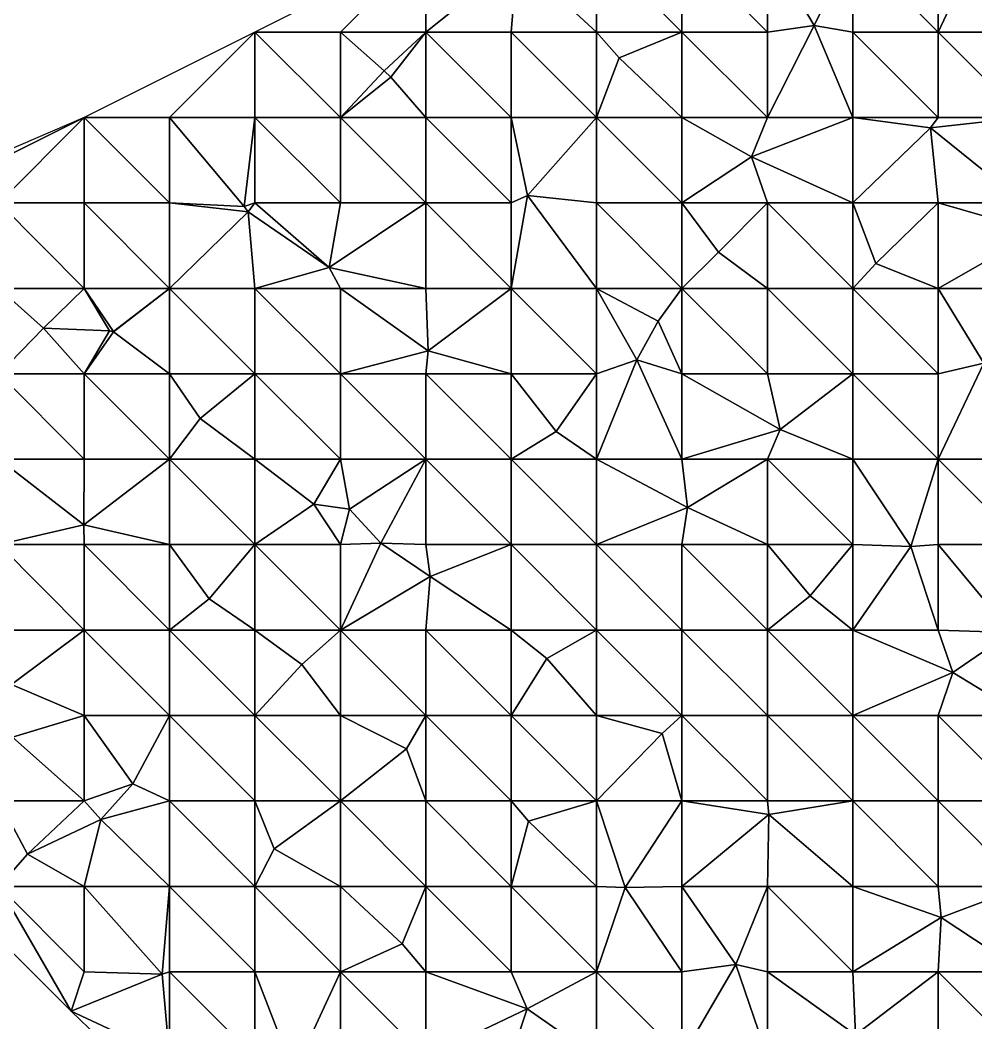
# Model space of a CAD drawing. Header units: metres. Extents: x 437165 to 437677, y 9614568 to 9615020.
# Drawn here: x 437227.8 to 437339.7, y 9614662 to 9614779.4 of the extents above; entities that cross this region are included whole.
import ezdxf

# ---------------------------------------------------------------- set-up
doc = ezdxf.new("R2010")
doc.units = ezdxf.units.M
doc.layers.add('Superfície', color=151, linetype='Continuous')

msp = doc.modelspace()

# ---------------------------------------------------------------- linework, layer by layer
at = {"layer": 'Superfície', "color": 70, "linetype": 'Continuous', "lineweight": -3}
for points in [[(437335.315, 9614778.014, 116.755), (437340.925, 9614789.954, 116.389), (437335.315, 9614788.014, 116.145)], [(437335.315, 9614778.014, 116.755), (437345.315, 9614778.014, 117.33), (437340.925, 9614789.954, 116.389)], [(437255.315, 9614778.014, 112.427), (437265.315, 9614778.014, 112.792), (437275.315, 9614788.014, 112.824)], [(437265.315, 9614778.014, 112.792), (437275.315, 9614778.014, 113.159), (437275.315, 9614788.014, 112.824)], [(437275.315, 9614778.014, 113.159), (437286.007, 9614786.589, 113.23), (437275.315, 9614788.014, 112.824)], [(437295.315, 9614778.014, 114.299), (437295.315, 9614788.014, 113.742), (437286.007, 9614786.589, 113.23)], [(437295.315, 9614778.014, 114.299), (437305.315, 9614778.014, 114.943), (437295.315, 9614788.014, 113.742)], [(437305.315, 9614778.014, 114.943), (437305.315, 9614788.014, 114.418), (437295.315, 9614788.014, 113.742)], [(437305.315, 9614778.014, 114.943), (437315.315, 9614778.014, 115.607), (437305.315, 9614788.014, 114.418)], [(437315.315, 9614778.014, 115.607), (437315.315, 9614788.014, 115.044), (437305.315, 9614788.014, 114.418)], [(437315.315, 9614778.014, 115.607), (437320.813, 9614778.779, 115.952), (437315.315, 9614788.014, 115.044)], [(437315.315, 9614788.014, 115.044), (437320.813, 9614778.779, 115.952), (437325.315, 9614788.014, 115.544)], [(437325.315, 9614778.014, 116.224), (437325.315, 9614788.014, 115.544), (437320.813, 9614778.779, 115.952)], [(437325.315, 9614778.014, 116.224), (437335.315, 9614778.014, 116.755), (437325.315, 9614788.014, 115.544)], [(437335.315, 9614778.014, 116.755), (437335.315, 9614788.014, 116.145), (437325.315, 9614788.014, 115.544)], [(437275.315, 9614778.014, 113.159), (437285.315, 9614778.014, 113.804), (437286.007, 9614786.589, 113.23)], [(437285.315, 9614778.014, 113.804), (437295.315, 9614778.014, 114.299), (437286.007, 9614786.589, 113.23)], [(437315.315, 9614768.014, 116.05), (437320.813, 9614778.779, 115.952), (437315.315, 9614778.014, 115.607)], [(437315.315, 9614768.014, 116.05), (437325.315, 9614768.014, 116.698), (437320.813, 9614778.779, 115.952)], [(437325.315, 9614768.014, 116.698), (437325.315, 9614778.014, 116.224), (437320.813, 9614778.779, 115.952)], [(437235.315, 9614768.014, 112.027), (437245.315, 9614768.014, 112.462), (437255.315, 9614778.014, 112.427)], [(437245.315, 9614768.014, 112.462), (437255.315, 9614768.014, 112.912), (437255.315, 9614778.014, 112.427)], [(437255.315, 9614768.014, 112.912), (437265.315, 9614768.014, 113.409), (437255.315, 9614778.014, 112.427)], [(437265.315, 9614768.014, 113.409), (437265.315, 9614778.014, 112.792), (437255.315, 9614778.014, 112.427)], [(437265.315, 9614768.014, 113.409), (437270.429, 9614773.461, 113.117), (437265.315, 9614778.014, 112.792)], [(437265.315, 9614778.014, 112.792), (437270.429, 9614773.461, 113.117), (437275.315, 9614778.014, 113.159)], [(437275.315, 9614768.014, 114.052), (437275.315, 9614778.014, 113.159), (437271.228, 9614772.741, 113.527)], [(437275.315, 9614768.014, 114.052), (437285.315, 9614768.014, 114.514), (437275.315, 9614778.014, 113.159)], [(437285.315, 9614768.014, 114.514), (437285.315, 9614778.014, 113.804), (437275.315, 9614778.014, 113.159)], [(437285.315, 9614768.014, 114.514), (437295.315, 9614768.014, 115.04), (437285.315, 9614778.014, 113.804)], [(437295.315, 9614768.014, 115.04), (437295.315, 9614778.014, 114.299), (437285.315, 9614778.014, 113.804)], [(437295.315, 9614768.014, 115.04), (437297.952, 9614775.01, 114.617), (437295.315, 9614778.014, 114.299)], [(437295.315, 9614778.014, 114.299), (437297.952, 9614775.01, 114.617), (437305.315, 9614778.014, 114.943)], [(437305.315, 9614768.014, 115.561), (437305.315, 9614778.014, 114.943), (437297.952, 9614775.01, 114.617)], [(437305.315, 9614768.014, 115.561), (437315.315, 9614768.014, 116.05), (437305.315, 9614778.014, 114.943)], [(437315.315, 9614768.014, 116.05), (437315.315, 9614778.014, 115.607), (437305.315, 9614778.014, 114.943)], [(437325.315, 9614768.014, 116.698), (437335.315, 9614768.014, 117.304), (437325.315, 9614778.014, 116.224)], [(437335.315, 9614768.014, 117.304), (437335.315, 9614778.014, 116.755), (437325.315, 9614778.014, 116.224)], [(437335.315, 9614768.014, 117.304), (437345.315, 9614768.014, 118.009), (437335.315, 9614778.014, 116.755)], [(437345.315, 9614768.014, 118.009), (437345.315, 9614778.014, 117.33), (437335.315, 9614778.014, 116.755)], [(437295.315, 9614768.014, 115.04), (437305.315, 9614768.014, 115.561), (437297.952, 9614775.01, 114.617)], [(437265.315, 9614768.014, 113.409), (437275.315, 9614768.014, 114.052), (437271.228, 9614772.741, 113.527)], [(437215.315, 9614758.014, 111.632), (437235.315, 9614768.014, 112.027), (437212.472, 9614758.161, 111.489)], [(437215.315, 9614758.014, 111.632), (437225.315, 9614758.014, 112.12), (437235.315, 9614768.014, 112.027)], [(437225.315, 9614758.014, 112.12), (437235.315, 9614758.014, 112.64), (437235.315, 9614768.014, 112.027)], [(437235.315, 9614758.014, 112.64), (437245.315, 9614758.014, 113.211), (437235.315, 9614768.014, 112.027)], [(437245.315, 9614758.014, 113.211), (437245.315, 9614768.014, 112.462), (437235.315, 9614768.014, 112.027)], [(437245.315, 9614758.014, 113.211), (437254.054, 9614757.593, 113.831), (437245.315, 9614768.014, 112.462)], [(437245.315, 9614768.014, 112.462), (437254.054, 9614757.593, 113.831), (437255.315, 9614768.014, 112.912)], [(437255.315, 9614758.014, 113.825), (437255.315, 9614768.014, 112.912), (437254.054, 9614757.593, 113.831)], [(437255.315, 9614758.014, 113.825), (437265.315, 9614758.014, 114.294), (437255.315, 9614768.014, 112.912)], [(437265.315, 9614758.014, 114.294), (437265.315, 9614768.014, 113.409), (437255.315, 9614768.014, 112.912)], [(437265.315, 9614758.014, 114.294), (437275.315, 9614758.014, 114.745), (437265.315, 9614768.014, 113.409)], [(437275.315, 9614758.014, 114.745), (437275.315, 9614768.014, 114.052), (437265.315, 9614768.014, 113.409)], [(437275.315, 9614758.014, 114.745), (437285.315, 9614758.014, 115.206), (437275.315, 9614768.014, 114.052)], [(437285.315, 9614758.014, 115.206), (437285.315, 9614768.014, 114.514), (437275.315, 9614768.014, 114.052)], [(437285.315, 9614758.014, 115.206), (437287.209, 9614758.892, 115.241), (437285.315, 9614768.014, 114.514)], [(437285.315, 9614768.014, 114.514), (437287.209, 9614758.892, 115.241), (437295.315, 9614768.014, 115.04)], [(437305.315, 9614768.014, 115.561), (437313.476, 9614763.395, 116.129), (437315.315, 9614768.014, 116.05)], [(437315.315, 9614768.014, 116.05), (437313.476, 9614763.395, 116.129), (437325.315, 9614768.014, 116.698)], [(437325.315, 9614758.014, 117.263), (437325.315, 9614768.014, 116.698), (437313.476, 9614763.395, 116.129)], [(437325.315, 9614758.014, 117.263), (437334.428, 9614766.805, 117.312), (437325.315, 9614768.014, 116.698)], [(437325.315, 9614768.014, 116.698), (437334.428, 9614766.805, 117.312), (437335.315, 9614768.014, 117.304)], [(437335.315, 9614768.014, 117.304), (437334.428, 9614766.805, 117.312), (437345.315, 9614768.014, 118.009)], [(437345.315, 9614758.014, 118.76), (437345.315, 9614768.014, 118.009), (437334.428, 9614766.805, 117.312)], [(437325.315, 9614758.014, 117.263), (437335.315, 9614758.014, 117.953), (437334.428, 9614766.805, 117.312)], [(437335.315, 9614758.014, 117.953), (437345.315, 9614758.014, 118.76), (437334.428, 9614766.805, 117.312)], [(437285.315, 9614748.014, 115.914), (437287.209, 9614758.892, 115.241), (437285.315, 9614758.014, 115.206)], [(437285.315, 9614748.014, 115.914), (437295.315, 9614748.014, 116.582), (437287.209, 9614758.892, 115.241)], [(437295.315, 9614748.014, 116.582), (437295.315, 9614758.014, 115.896), (437287.209, 9614758.892, 115.241)], [(437225.315, 9614748.014, 112.563), (437235.315, 9614748.014, 113.168), (437225.315, 9614758.014, 112.12)], [(437235.315, 9614748.014, 113.168), (437235.315, 9614758.014, 112.64), (437225.315, 9614758.014, 112.12)], [(437235.315, 9614748.014, 113.168), (437245.315, 9614748.014, 113.756), (437235.315, 9614758.014, 112.64)], [(437245.315, 9614748.014, 113.756), (437245.315, 9614758.014, 113.211), (437235.315, 9614758.014, 112.64)], [(437245.315, 9614748.014, 113.756), (437254.512, 9614756.983, 113.806), (437245.315, 9614758.014, 113.211)], [(437255.315, 9614758.014, 113.825), (437254.054, 9614757.593, 113.831), (437254.512, 9614756.983, 113.806)], [(437255.315, 9614758.014, 113.825), (437254.512, 9614756.983, 113.806), (437264.003, 9614750.437, 114.807)], [(437255.315, 9614758.014, 113.825), (437264.003, 9614750.437, 114.807), (437265.315, 9614758.014, 114.294)], [(437265.315, 9614758.014, 114.294), (437264.003, 9614750.437, 114.807), (437275.315, 9614758.014, 114.745)], [(437275.315, 9614748.014, 115.34), (437275.315, 9614758.014, 114.745), (437264.003, 9614750.437, 114.807)], [(437275.315, 9614748.014, 115.34), (437285.315, 9614748.014, 115.914), (437275.315, 9614758.014, 114.745)], [(437285.315, 9614748.014, 115.914), (437285.315, 9614758.014, 115.206), (437275.315, 9614758.014, 114.745)], [(437295.315, 9614748.014, 116.582), (437305.315, 9614748.014, 117.359), (437295.315, 9614758.014, 115.896)], [(437305.315, 9614748.014, 117.359), (437305.315, 9614758.014, 116.777), (437295.315, 9614758.014, 115.896)], [(437315.315, 9614748.014, 118.029), (437325.315, 9614748.014, 117.963), (437315.315, 9614758.014, 117.05)], [(437325.315, 9614748.014, 117.963), (437325.315, 9614758.014, 117.263), (437315.315, 9614758.014, 117.05)], [(437325.315, 9614748.014, 117.963), (437328.029, 9614750.925, 117.809), (437325.315, 9614758.014, 117.263)], [(437325.315, 9614758.014, 117.263), (437328.029, 9614750.925, 117.809), (437335.315, 9614758.014, 117.953)], [(437335.315, 9614748.014, 118.495), (437335.315, 9614758.014, 117.953), (437328.029, 9614750.925, 117.809)], [(437335.315, 9614748.014, 118.495), (437346.998, 9614754.658, 119.139), (437335.315, 9614758.014, 117.953)], [(437335.315, 9614758.014, 117.953), (437346.998, 9614754.658, 119.139), (437345.315, 9614758.014, 118.76)], [(437245.315, 9614748.014, 113.756), (437255.315, 9614748.014, 114.273), (437254.512, 9614756.983, 113.806)], [(437255.315, 9614748.014, 114.273), (437264.003, 9614750.437, 114.807), (437254.512, 9614756.983, 113.806)], [(437335.315, 9614748.014, 118.495), (437345.315, 9614748.014, 119.313), (437346.998, 9614754.658, 119.139)], [(437255.315, 9614748.014, 114.273), (437265.315, 9614748.014, 114.94), (437264.003, 9614750.437, 114.807)], [(437265.315, 9614748.014, 114.94), (437275.315, 9614748.014, 115.34), (437264.003, 9614750.437, 114.807)], [(437225.315, 9614738.014, 112.863), (437230.558, 9614743.372, 113.023), (437225.315, 9614748.014, 112.563)], [(437225.315, 9614748.014, 112.563), (437230.558, 9614743.372, 113.023), (437235.315, 9614748.014, 113.168)], [(437235.315, 9614748.014, 113.168), (437230.558, 9614743.372, 113.023), (437238.288, 9614743.057, 113.579)], [(437235.315, 9614748.014, 113.168), (437238.727, 9614742.966, 113.731), (437245.315, 9614748.014, 113.756)], [(437245.315, 9614738.014, 114.05), (437245.315, 9614748.014, 113.756), (437238.73, 9614742.94, 113.751)], [(437245.315, 9614738.014, 114.05), (437255.315, 9614738.014, 114.589), (437245.315, 9614748.014, 113.756)], [(437255.315, 9614738.014, 114.589), (437255.315, 9614748.014, 114.273), (437245.315, 9614748.014, 113.756)], [(437255.315, 9614738.014, 114.589), (437265.315, 9614738.014, 115.358), (437255.315, 9614748.014, 114.273)], [(437265.315, 9614738.014, 115.358), (437265.315, 9614748.014, 114.94), (437255.315, 9614748.014, 114.273)], [(437265.315, 9614738.014, 115.358), (437275.578, 9614740.707, 115.712), (437265.315, 9614748.014, 114.94)], [(437265.315, 9614748.014, 114.94), (437275.578, 9614740.707, 115.712), (437275.315, 9614748.014, 115.34)], [(437275.315, 9614748.014, 115.34), (437275.578, 9614740.707, 115.712), (437285.315, 9614748.014, 115.914)], [(437285.315, 9614738.014, 116.454), (437285.315, 9614748.014, 115.914), (437275.578, 9614740.707, 115.712)], [(437305.315, 9614738.014, 117.892), (437315.315, 9614738.014, 118.016), (437305.315, 9614748.014, 117.359)], [(437315.315, 9614738.014, 118.016), (437315.315, 9614748.014, 118.029), (437305.315, 9614748.014, 117.359)], [(437315.315, 9614738.014, 118.016), (437325.315, 9614738.014, 118.387), (437315.315, 9614748.014, 118.029)], [(437325.315, 9614738.014, 118.387), (437325.315, 9614748.014, 117.963), (437315.315, 9614748.014, 118.029)], [(437325.315, 9614738.014, 118.387), (437335.315, 9614738.014, 118.988), (437325.315, 9614748.014, 117.963)], [(437335.315, 9614738.014, 118.988), (437335.315, 9614748.014, 118.495), (437325.315, 9614748.014, 117.963)], [(437335.315, 9614738.014, 118.988), (437340.668, 9614739.252, 119.273), (437335.315, 9614748.014, 118.495)], [(437335.315, 9614748.014, 118.495), (437340.668, 9614739.252, 119.273), (437345.315, 9614748.014, 119.313)], [(437225.315, 9614738.014, 112.863), (437235.315, 9614738.014, 113.496), (437230.558, 9614743.372, 113.023)], [(437235.315, 9614738.014, 113.496), (437238.288, 9614743.057, 113.579), (437230.558, 9614743.372, 113.023)], [(437235.315, 9614738.014, 113.496), (437245.315, 9614738.014, 114.05), (437238.73, 9614742.94, 113.751)], [(437265.315, 9614738.014, 115.358), (437275.315, 9614738.014, 115.923), (437275.578, 9614740.707, 115.712)], [(437275.315, 9614738.014, 115.923), (437285.315, 9614738.014, 116.454), (437275.578, 9614740.707, 115.712)], [(437295.315, 9614728.014, 117.369), (437305.315, 9614728.014, 118.15), (437300.049, 9614739.656, 118.376)], [(437305.315, 9614728.014, 118.15), (437305.315, 9614738.014, 117.892), (437300.049, 9614739.656, 118.376)], [(437335.315, 9614728.014, 119.509), (437340.668, 9614739.252, 119.273), (437335.315, 9614738.014, 118.988)], [(437335.315, 9614728.014, 119.509), (437345.315, 9614728.014, 120.276), (437340.668, 9614739.252, 119.273)], [(437225.315, 9614728.014, 113.12), (437235.315, 9614728.014, 113.692), (437225.315, 9614738.014, 112.863)], [(437235.315, 9614728.014, 113.692), (437235.315, 9614738.014, 113.496), (437225.315, 9614738.014, 112.863)], [(437235.315, 9614728.014, 113.692), (437245.315, 9614728.014, 114.258), (437235.315, 9614738.014, 113.496)], [(437245.315, 9614728.014, 114.258), (437245.315, 9614738.014, 114.05), (437235.315, 9614738.014, 113.496)], [(437245.315, 9614728.014, 114.258), (437248.899, 9614732.767, 114.268), (437245.315, 9614738.014, 114.05)], [(437245.315, 9614738.014, 114.05), (437248.899, 9614732.767, 114.268), (437255.315, 9614738.014, 114.589)], [(437255.315, 9614728.014, 114.972), (437255.315, 9614738.014, 114.589), (437248.899, 9614732.767, 114.268)], [(437265.315, 9614728.014, 116.171), (437275.315, 9614728.014, 116.543), (437265.315, 9614738.014, 115.358)], [(437275.315, 9614728.014, 116.543), (437275.315, 9614738.014, 115.923), (437265.315, 9614738.014, 115.358)], [(437275.315, 9614728.014, 116.543), (437285.315, 9614728.014, 116.697), (437275.315, 9614738.014, 115.923)], [(437285.315, 9614728.014, 116.697), (437285.315, 9614738.014, 116.454), (437275.315, 9614738.014, 115.923)], [(437285.315, 9614728.014, 116.697), (437290.582, 9614731.263, 116.824), (437285.315, 9614738.014, 116.454)], [(437305.315, 9614728.014, 118.15), (437316.801, 9614731.497, 118.185), (437305.315, 9614738.014, 117.892)], [(437305.315, 9614738.014, 117.892), (437316.801, 9614731.497, 118.185), (437315.315, 9614738.014, 118.016)], [(437315.315, 9614738.014, 118.016), (437316.801, 9614731.497, 118.185), (437325.315, 9614738.014, 118.387)], [(437325.315, 9614728.014, 118.875), (437325.315, 9614738.014, 118.387), (437316.801, 9614731.497, 118.185)], [(437325.315, 9614728.014, 118.875), (437335.315, 9614728.014, 119.509), (437325.315, 9614738.014, 118.387)], [(437335.315, 9614728.014, 119.509), (437335.315, 9614738.014, 118.988), (437325.315, 9614738.014, 118.387)], [(437245.315, 9614728.014, 114.258), (437255.315, 9614728.014, 114.972), (437248.899, 9614732.767, 114.268)], [(437285.315, 9614728.014, 116.697), (437295.315, 9614728.014, 117.369), (437290.582, 9614731.263, 116.824)], [(437305.315, 9614728.014, 118.15), (437315.315, 9614728.014, 118.327), (437316.801, 9614731.497, 118.185)], [(437315.315, 9614728.014, 118.327), (437325.315, 9614728.014, 118.875), (437316.801, 9614731.497, 118.185)], [(437225.315, 9614718.014, 113.373), (437235.266, 9614720.341, 113.864), (437225.315, 9614728.014, 113.12)], [(437225.315, 9614728.014, 113.12), (437235.266, 9614720.341, 113.864), (437235.315, 9614728.014, 113.692)], [(437235.315, 9614728.014, 113.692), (437235.266, 9614720.341, 113.864), (437245.315, 9614728.014, 114.258)], [(437245.315, 9614718.014, 114.69), (437245.315, 9614728.014, 114.258), (437235.266, 9614720.341, 113.864)], [(437245.315, 9614718.014, 114.69), (437255.315, 9614718.014, 115.413), (437245.315, 9614728.014, 114.258)], [(437255.315, 9614718.014, 115.413), (437255.315, 9614728.014, 114.972), (437245.315, 9614728.014, 114.258)], [(437255.315, 9614718.014, 115.413), (437262.205, 9614722.772, 115.735), (437255.315, 9614728.014, 114.972)], [(437275.315, 9614718.014, 116.544), (437275.315, 9614728.014, 116.543), (437270.07, 9614718.18, 116.262)], [(437275.315, 9614718.014, 116.544), (437285.315, 9614718.014, 117.13), (437275.315, 9614728.014, 116.543)], [(437285.315, 9614718.014, 117.13), (437285.315, 9614728.014, 116.697), (437275.315, 9614728.014, 116.543)], [(437285.315, 9614718.014, 117.13), (437295.315, 9614718.014, 117.809), (437285.315, 9614728.014, 116.697)], [(437295.315, 9614718.014, 117.809), (437295.315, 9614728.014, 117.369), (437285.315, 9614728.014, 116.697)], [(437295.315, 9614718.014, 117.809), (437305.979, 9614722.345, 118.211), (437295.315, 9614728.014, 117.369)], [(437295.315, 9614728.014, 117.369), (437305.979, 9614722.345, 118.211), (437305.315, 9614728.014, 118.15)], [(437305.315, 9614728.014, 118.15), (437305.979, 9614722.345, 118.211), (437315.315, 9614728.014, 118.327)], [(437315.315, 9614718.014, 118.936), (437315.315, 9614728.014, 118.327), (437305.979, 9614722.345, 118.211)], [(437315.315, 9614718.014, 118.936), (437325.315, 9614718.014, 119.424), (437315.315, 9614728.014, 118.327)], [(437325.315, 9614718.014, 119.424), (437325.315, 9614728.014, 118.875), (437315.315, 9614728.014, 118.327)], [(437325.315, 9614718.014, 119.424), (437332.135, 9614717.812, 119.766), (437325.315, 9614728.014, 118.875)], [(437325.315, 9614728.014, 118.875), (437332.135, 9614717.812, 119.766), (437335.315, 9614728.014, 119.509)], [(437335.315, 9614718.014, 120.013), (437335.315, 9614728.014, 119.509), (437332.135, 9614717.812, 119.766)], [(437335.315, 9614718.014, 120.013), (437345.315, 9614718.014, 120.829), (437335.315, 9614728.014, 119.509)], [(437345.315, 9614718.014, 120.829), (437345.315, 9614728.014, 120.276), (437335.315, 9614728.014, 119.509)], [(437255.315, 9614718.014, 115.413), (437265.315, 9614718.014, 116.19), (437262.205, 9614722.772, 115.735)], [(437295.315, 9614718.014, 117.809), (437305.315, 9614718.014, 118.411), (437305.979, 9614722.345, 118.211)], [(437305.315, 9614718.014, 118.411), (437315.315, 9614718.014, 118.936), (437305.979, 9614722.345, 118.211)], [(437225.315, 9614718.014, 113.373), (437235.315, 9614718.014, 113.948), (437235.266, 9614720.341, 113.864)], [(437235.315, 9614718.014, 113.948), (437245.315, 9614718.014, 114.69), (437235.266, 9614720.341, 113.864)], [(437225.315, 9614708.014, 113.603), (437235.315, 9614708.014, 114.253), (437225.315, 9614718.014, 113.373)], [(437235.315, 9614708.014, 114.253), (437235.315, 9614718.014, 113.948), (437225.315, 9614718.014, 113.373)], [(437235.315, 9614708.014, 114.253), (437245.315, 9614708.014, 115.025), (437235.315, 9614718.014, 113.948)], [(437245.315, 9614708.014, 115.025), (437245.315, 9614718.014, 114.69), (437235.315, 9614718.014, 113.948)], [(437245.315, 9614708.014, 115.025), (437249.947, 9614711.687, 115.309), (437245.315, 9614718.014, 114.69)], [(437245.315, 9614718.014, 114.69), (437249.947, 9614711.687, 115.309), (437255.315, 9614718.014, 115.413)], [(437255.315, 9614708.014, 115.714), (437255.315, 9614718.014, 115.413), (437249.947, 9614711.687, 115.309)], [(437255.315, 9614708.014, 115.714), (437265.315, 9614708.014, 116.282), (437255.315, 9614718.014, 115.413)], [(437265.315, 9614708.014, 116.282), (437265.315, 9614718.014, 116.19), (437255.315, 9614718.014, 115.413)], [(437265.315, 9614708.014, 116.282), (437275.844, 9614714.288, 116.593), (437270.07, 9614718.18, 116.262)], [(437265.315, 9614708.014, 116.282), (437270.07, 9614718.18, 116.262), (437265.315, 9614718.014, 116.19)], [(437275.315, 9614718.014, 116.544), (437270.07, 9614718.18, 116.262), (437275.844, 9614714.288, 116.593)], [(437275.315, 9614718.014, 116.544), (437275.844, 9614714.288, 116.593), (437285.315, 9614718.014, 117.13)], [(437285.315, 9614708.014, 117.688), (437285.315, 9614718.014, 117.13), (437275.844, 9614714.288, 116.593)], [(437285.315, 9614708.014, 117.688), (437295.315, 9614708.014, 118.387), (437285.315, 9614718.014, 117.13)], [(437295.315, 9614708.014, 118.387), (437295.315, 9614718.014, 117.809), (437285.315, 9614718.014, 117.13)], [(437295.315, 9614708.014, 118.387), (437305.315, 9614708.014, 118.984), (437295.315, 9614718.014, 117.809)], [(437305.315, 9614708.014, 118.984), (437305.315, 9614718.014, 118.411), (437295.315, 9614718.014, 117.809)], [(437305.315, 9614708.014, 118.984), (437315.315, 9614708.014, 119.515), (437305.315, 9614718.014, 118.411)], [(437315.315, 9614708.014, 119.515), (437315.315, 9614718.014, 118.936), (437305.315, 9614718.014, 118.411)], [(437315.315, 9614708.014, 119.515), (437320.346, 9614712.017, 119.553), (437315.315, 9614718.014, 118.936)], [(437315.315, 9614718.014, 118.936), (437320.346, 9614712.017, 119.553), (437325.315, 9614718.014, 119.424)], [(437325.315, 9614708.014, 120.076), (437325.315, 9614718.014, 119.424), (437320.346, 9614712.017, 119.553)], [(437325.315, 9614708.014, 120.076), (437332.135, 9614717.812, 119.766), (437325.315, 9614718.014, 119.424)], [(437325.315, 9614708.014, 120.076), (437335.315, 9614708.014, 120.681), (437332.135, 9614717.812, 119.766)], [(437335.315, 9614708.014, 120.681), (437335.315, 9614718.014, 120.013), (437332.135, 9614717.812, 119.766)], [(437335.315, 9614708.014, 120.681), (437343.877, 9614707.714, 121.27), (437335.315, 9614718.014, 120.013)], [(437335.315, 9614718.014, 120.013), (437343.877, 9614707.714, 121.27), (437345.315, 9614718.014, 120.829)], [(437265.315, 9614708.014, 116.282), (437275.315, 9614708.014, 116.888), (437275.844, 9614714.288, 116.593)], [(437275.315, 9614708.014, 116.888), (437285.315, 9614708.014, 117.688), (437275.844, 9614714.288, 116.593)], [(437315.315, 9614708.014, 119.515), (437325.315, 9614708.014, 120.076), (437320.346, 9614712.017, 119.553)], [(437245.315, 9614708.014, 115.025), (437255.315, 9614708.014, 115.714), (437249.947, 9614711.687, 115.309)], [(437225.315, 9614708.014, 113.603), (437226.801, 9614701.655, 113.798), (437235.315, 9614708.014, 114.253)], [(437235.315, 9614698.014, 114.558), (437235.315, 9614708.014, 114.253), (437226.801, 9614701.655, 113.798)], [(437235.315, 9614698.014, 114.558), (437245.315, 9614698.014, 115.247), (437235.315, 9614708.014, 114.253)], [(437245.315, 9614698.014, 115.247), (437245.315, 9614708.014, 115.025), (437235.315, 9614708.014, 114.253)], [(437245.315, 9614698.014, 115.247), (437255.315, 9614698.014, 115.955), (437245.315, 9614708.014, 115.025)], [(437255.315, 9614698.014, 115.955), (437255.315, 9614708.014, 115.714), (437245.315, 9614708.014, 115.025)], [(437255.315, 9614698.014, 115.955), (437260.802, 9614703.999, 116.145), (437255.315, 9614708.014, 115.714)], [(437255.315, 9614708.014, 115.714), (437260.802, 9614703.999, 116.145), (437265.315, 9614708.014, 116.282)], [(437265.315, 9614698.014, 116.655), (437265.315, 9614708.014, 116.282), (437260.802, 9614703.999, 116.145)], [(437265.315, 9614698.014, 116.655), (437275.315, 9614698.014, 117.342), (437265.315, 9614708.014, 116.282)], [(437275.315, 9614698.014, 117.342), (437275.315, 9614708.014, 116.888), (437265.315, 9614708.014, 116.282)], [(437275.315, 9614698.014, 117.342), (437285.315, 9614698.014, 118.135), (437275.315, 9614708.014, 116.888)], [(437285.315, 9614698.014, 118.135), (437285.315, 9614708.014, 117.688), (437275.315, 9614708.014, 116.888)], [(437285.315, 9614698.014, 118.135), (437289.489, 9614704.682, 118.212), (437285.315, 9614708.014, 117.688)], [(437285.315, 9614708.014, 117.688), (437289.489, 9614704.682, 118.212), (437295.315, 9614708.014, 118.387)], [(437295.315, 9614698.014, 118.917), (437295.315, 9614708.014, 118.387), (437289.489, 9614704.682, 118.212)], [(437295.315, 9614698.014, 118.917), (437305.315, 9614698.014, 119.576), (437295.315, 9614708.014, 118.387)], [(437305.315, 9614698.014, 119.576), (437305.315, 9614708.014, 118.984), (437295.315, 9614708.014, 118.387)], [(437305.315, 9614698.014, 119.576), (437315.315, 9614698.014, 120.048), (437305.315, 9614708.014, 118.984)], [(437315.315, 9614698.014, 120.048), (437315.315, 9614708.014, 119.515), (437305.315, 9614708.014, 118.984)], [(437315.315, 9614698.014, 120.048), (437325.315, 9614698.014, 120.629), (437315.315, 9614708.014, 119.515)], [(437325.315, 9614698.014, 120.629), (437325.315, 9614708.014, 120.076), (437315.315, 9614708.014, 119.515)], [(437325.315, 9614698.014, 120.629), (437337.055, 9614703.046, 121.132), (437325.315, 9614708.014, 120.076)], [(437325.315, 9614708.014, 120.076), (437337.055, 9614703.046, 121.132), (437335.315, 9614708.014, 120.681)], [(437335.315, 9614708.014, 120.681), (437337.055, 9614703.046, 121.132), (437343.877, 9614707.714, 121.27)], [(437345.315, 9614698.014, 122.033), (437343.877, 9614707.714, 121.27), (437337.055, 9614703.046, 121.132)], [(437255.315, 9614698.014, 115.955), (437265.315, 9614698.014, 116.655), (437260.802, 9614703.999, 116.145)], [(437285.315, 9614698.014, 118.135), (437295.315, 9614698.014, 118.917), (437289.489, 9614704.682, 118.212)], [(437325.315, 9614698.014, 120.629), (437335.315, 9614698.014, 121.295), (437337.055, 9614703.046, 121.132)], [(437335.315, 9614698.014, 121.295), (437345.315, 9614698.014, 122.033), (437337.055, 9614703.046, 121.132)], [(437235.315, 9614698.014, 114.558), (437226.801, 9614701.655, 113.798), (437226.934, 9614695.476, 114.185)], [(437235.315, 9614698.014, 114.558), (437240.993, 9614690.007, 115.114), (437245.315, 9614698.014, 115.247)], [(437245.315, 9614688.014, 115.685), (437255.315, 9614688.014, 116.265), (437245.315, 9614698.014, 115.247)], [(437255.315, 9614688.014, 116.265), (437255.315, 9614698.014, 115.955), (437245.315, 9614698.014, 115.247)], [(437255.315, 9614688.014, 116.265), (437265.315, 9614688.014, 116.971), (437255.315, 9614698.014, 115.955)], [(437265.315, 9614688.014, 116.971), (437265.315, 9614698.014, 116.655), (437255.315, 9614698.014, 115.955)], [(437265.315, 9614688.014, 116.971), (437273.071, 9614694.119, 117.33), (437265.315, 9614698.014, 116.655)], [(437265.315, 9614698.014, 116.655), (437273.071, 9614694.119, 117.33), (437275.315, 9614698.014, 117.342)], [(437275.315, 9614688.014, 117.689), (437275.315, 9614698.014, 117.342), (437273.071, 9614694.119, 117.33)], [(437275.315, 9614688.014, 117.689), (437285.315, 9614688.014, 118.514), (437275.315, 9614698.014, 117.342)], [(437285.315, 9614688.014, 118.514), (437285.315, 9614698.014, 118.135), (437275.315, 9614698.014, 117.342)], [(437285.315, 9614688.014, 118.514), (437295.315, 9614688.014, 119.243), (437285.315, 9614698.014, 118.135)], [(437295.315, 9614688.014, 119.243), (437295.315, 9614698.014, 118.917), (437285.315, 9614698.014, 118.135)], [(437295.315, 9614688.014, 119.243), (437303.004, 9614695.892, 119.596), (437295.315, 9614698.014, 118.917)], [(437295.315, 9614698.014, 118.917), (437303.004, 9614695.892, 119.596), (437305.315, 9614698.014, 119.576)], [(437305.315, 9614688.014, 119.912), (437305.315, 9614698.014, 119.576), (437303.004, 9614695.892, 119.596)], [(437305.315, 9614688.014, 119.912), (437315.315, 9614688.014, 120.516), (437305.315, 9614698.014, 119.576)], [(437315.315, 9614688.014, 120.516), (437315.315, 9614698.014, 120.048), (437305.315, 9614698.014, 119.576)], [(437315.315, 9614688.014, 120.516), (437325.315, 9614688.014, 121.15), (437315.315, 9614698.014, 120.048)], [(437325.315, 9614688.014, 121.15), (437325.315, 9614698.014, 120.629), (437315.315, 9614698.014, 120.048)], [(437325.315, 9614688.014, 121.15), (437335.315, 9614688.014, 121.833), (437325.315, 9614698.014, 120.629)], [(437335.315, 9614688.014, 121.833), (437335.315, 9614698.014, 121.295), (437325.315, 9614698.014, 120.629)], [(437335.315, 9614688.014, 121.833), (437345.315, 9614688.014, 122.589), (437335.315, 9614698.014, 121.295)], [(437345.315, 9614688.014, 122.589), (437345.315, 9614698.014, 122.033), (437335.315, 9614698.014, 121.295)], [(437295.315, 9614688.014, 119.243), (437305.315, 9614688.014, 119.912), (437303.004, 9614695.892, 119.596)], [(437265.315, 9614688.014, 116.971), (437275.315, 9614688.014, 117.689), (437273.071, 9614694.119, 117.33)], [(437225.315, 9614678.014, 114.277), (437228.669, 9614681.806, 114.492), (437225.315, 9614688.014, 114.35)], [(437245.315, 9614678.014, 116.12), (437255.315, 9614678.014, 116.501), (437245.315, 9614688.014, 115.685)], [(437255.315, 9614678.014, 116.501), (437255.315, 9614688.014, 116.265), (437245.315, 9614688.014, 115.685)], [(437255.315, 9614678.014, 116.501), (437257.554, 9614682.406, 116.626), (437255.315, 9614688.014, 116.265)], [(437255.315, 9614688.014, 116.265), (437257.554, 9614682.406, 116.626), (437265.315, 9614688.014, 116.971)], [(437265.315, 9614678.014, 117.21), (437265.315, 9614688.014, 116.971), (437257.554, 9614682.406, 116.626)], [(437265.315, 9614678.014, 117.21), (437275.315, 9614678.014, 117.928), (437265.315, 9614688.014, 116.971)], [(437275.315, 9614678.014, 117.928), (437275.315, 9614688.014, 117.689), (437265.315, 9614688.014, 116.971)], [(437275.315, 9614678.014, 117.928), (437285.315, 9614678.014, 118.724), (437275.315, 9614688.014, 117.689)], [(437285.315, 9614678.014, 118.724), (437285.315, 9614688.014, 118.514), (437275.315, 9614688.014, 117.689)], [(437285.315, 9614678.014, 118.724), (437287.363, 9614685.662, 118.765), (437285.315, 9614688.014, 118.514)], [(437285.315, 9614688.014, 118.514), (437287.363, 9614685.662, 118.765), (437295.315, 9614688.014, 119.243)], [(437295.315, 9614678.014, 119.464), (437295.315, 9614688.014, 119.243), (437287.363, 9614685.662, 118.765)], [(437295.315, 9614678.014, 119.464), (437298.653, 9614677.904, 119.706), (437295.315, 9614688.014, 119.243)], [(437295.315, 9614688.014, 119.243), (437298.653, 9614677.904, 119.706), (437305.315, 9614688.014, 119.912)], [(437305.315, 9614678.014, 120.185), (437305.315, 9614688.014, 119.912), (437298.653, 9614677.904, 119.706)], [(437305.315, 9614678.014, 120.185), (437315.483, 9614686.448, 120.593), (437305.315, 9614688.014, 119.912)], [(437305.315, 9614688.014, 119.912), (437315.483, 9614686.448, 120.593), (437315.315, 9614688.014, 120.516)], [(437315.315, 9614688.014, 120.516), (437315.483, 9614686.448, 120.593), (437325.315, 9614688.014, 121.15)], [(437325.315, 9614678.014, 121.614), (437325.315, 9614688.014, 121.15), (437315.483, 9614686.448, 120.593)], [(437325.315, 9614678.014, 121.614), (437335.315, 9614678.014, 122.334), (437325.315, 9614688.014, 121.15)], [(437335.315, 9614678.014, 122.334), (437335.315, 9614688.014, 121.833), (437325.315, 9614688.014, 121.15)], [(437335.315, 9614678.014, 122.334), (437345.315, 9614678.014, 123.125), (437335.315, 9614688.014, 121.833)], [(437345.315, 9614678.014, 123.125), (437345.315, 9614688.014, 122.589), (437335.315, 9614688.014, 121.833)], [(437305.315, 9614678.014, 120.185), (437315.315, 9614678.014, 120.898), (437315.483, 9614686.448, 120.593)], [(437315.315, 9614678.014, 120.898), (437325.315, 9614678.014, 121.614), (437315.483, 9614686.448, 120.593)], [(437285.315, 9614678.014, 118.724), (437295.315, 9614678.014, 119.464), (437287.363, 9614685.662, 118.765)], [(437255.315, 9614678.014, 116.501), (437265.315, 9614678.014, 117.21), (437257.554, 9614682.406, 116.626)], [(437225.315, 9614678.014, 114.277), (437217.354, 9614679.757, 113.772), (437233.793, 9614663.412, 114.799)], [(437235.315, 9614668.014, 114.983), (437225.315, 9614678.014, 114.277), (437233.793, 9614663.412, 114.799)], [(437235.315, 9614668.014, 114.983), (437244.435, 9614667.729, 115.678), (437235.315, 9614678.014, 115.488)], [(437235.315, 9614678.014, 115.488), (437244.435, 9614667.729, 115.678), (437245.315, 9614678.014, 116.12)], [(437245.315, 9614668.014, 115.751), (437245.315, 9614678.014, 116.12), (437244.435, 9614667.729, 115.678)], [(437245.315, 9614668.014, 115.751), (437255.315, 9614668.014, 116.522), (437245.315, 9614678.014, 116.12)], [(437255.315, 9614668.014, 116.522), (437255.315, 9614678.014, 116.501), (437245.315, 9614678.014, 116.12)], [(437255.315, 9614668.014, 116.522), (437265.315, 9614668.014, 117.297), (437255.315, 9614678.014, 116.501)], [(437265.315, 9614668.014, 117.297), (437265.315, 9614678.014, 117.21), (437255.315, 9614678.014, 116.501)], [(437265.315, 9614668.014, 117.297), (437272.566, 9614671.278, 117.843), (437265.315, 9614678.014, 117.21)], [(437265.315, 9614678.014, 117.21), (437272.566, 9614671.278, 117.843), (437275.315, 9614678.014, 117.928)], [(437275.315, 9614668.014, 118.09), (437275.315, 9614678.014, 117.928), (437272.566, 9614671.278, 117.843)], [(437275.315, 9614668.014, 118.09), (437285.315, 9614668.014, 118.897), (437275.315, 9614678.014, 117.928)], [(437285.315, 9614668.014, 118.897), (437285.315, 9614678.014, 118.724), (437275.315, 9614678.014, 117.928)], [(437285.315, 9614668.014, 118.897), (437295.315, 9614668.014, 119.696), (437285.315, 9614678.014, 118.724)], [(437295.315, 9614668.014, 119.696), (437295.315, 9614678.014, 119.464), (437285.315, 9614678.014, 118.724)], [(437295.315, 9614668.014, 119.696), (437298.653, 9614677.904, 119.706), (437295.315, 9614678.014, 119.464)], [(437295.315, 9614668.014, 119.696), (437305.315, 9614668.014, 120.517), (437298.653, 9614677.904, 119.706)], [(437305.315, 9614668.014, 120.517), (437305.315, 9614678.014, 120.185), (437298.653, 9614677.904, 119.706)], [(437305.315, 9614668.014, 120.517), (437311.61, 9614668.876, 120.975), (437305.315, 9614678.014, 120.185)], [(437305.315, 9614678.014, 120.185), (437311.61, 9614668.876, 120.975), (437315.315, 9614678.014, 120.898)], [(437315.315, 9614668.014, 121.241), (437315.315, 9614678.014, 120.898), (437311.61, 9614668.876, 120.975)], [(437315.315, 9614668.014, 121.241), (437325.315, 9614668.014, 121.928), (437315.315, 9614678.014, 120.898)], [(437325.315, 9614668.014, 121.928), (437325.315, 9614678.014, 121.614), (437315.315, 9614678.014, 120.898)], [(437325.315, 9614668.014, 121.928), (437335.676, 9614674.366, 122.533), (437325.315, 9614678.014, 121.614)], [(437325.315, 9614678.014, 121.614), (437335.676, 9614674.366, 122.533), (437335.315, 9614678.014, 122.334)], [(437335.315, 9614678.014, 122.334), (437335.676, 9614674.366, 122.533), (437345.315, 9614678.014, 123.125)], [(437345.315, 9614668.014, 123.623), (437345.315, 9614678.014, 123.125), (437335.676, 9614674.366, 122.533)], [(437325.315, 9614668.014, 121.928), (437335.315, 9614668.014, 122.708), (437335.676, 9614674.366, 122.533)], [(437335.315, 9614668.014, 122.708), (437345.315, 9614668.014, 123.623), (437335.676, 9614674.366, 122.533)], [(437265.315, 9614668.014, 117.297), (437275.315, 9614668.014, 118.09), (437272.566, 9614671.278, 117.843)], [(437305.315, 9614658.014, 120.866), (437311.61, 9614668.876, 120.975), (437305.315, 9614668.014, 120.517)], [(437305.315, 9614658.014, 120.866), (437315.315, 9614658.014, 121.49), (437311.61, 9614668.876, 120.975)], [(437315.315, 9614658.014, 121.49), (437315.315, 9614668.014, 121.241), (437311.61, 9614668.876, 120.975)], [(437235.315, 9614668.014, 114.983), (437233.793, 9614663.412, 114.799), (437244.435, 9614667.729, 115.678)], [(437245.315, 9614658.014, 115.7), (437244.435, 9614667.729, 115.678), (437233.793, 9614663.412, 114.799)], [(437245.315, 9614658.014, 115.7), (437245.315, 9614668.014, 115.751), (437244.435, 9614667.729, 115.678)], [(437245.315, 9614658.014, 115.7), (437255.315, 9614658.014, 116.549), (437245.315, 9614668.014, 115.751)], [(437255.315, 9614658.014, 116.549), (437255.315, 9614668.014, 116.522), (437245.315, 9614668.014, 115.751)], [(437255.315, 9614658.014, 116.549), (437259.869, 9614656.181, 116.935), (437255.315, 9614668.014, 116.522)], [(437255.315, 9614668.014, 116.522), (437259.869, 9614656.181, 116.935), (437265.315, 9614668.014, 117.297)], [(437265.315, 9614658.014, 117.331), (437265.315, 9614668.014, 117.297), (437259.869, 9614656.181, 116.935)], [(437265.315, 9614658.014, 117.331), (437275.315, 9614658.014, 118.111), (437265.315, 9614668.014, 117.297)], [(437275.315, 9614658.014, 118.111), (437275.315, 9614668.014, 118.09), (437265.315, 9614668.014, 117.297)], [(437275.315, 9614658.014, 118.111), (437287.185, 9614663.667, 119.122), (437275.315, 9614668.014, 118.09)], [(437275.315, 9614668.014, 118.09), (437287.185, 9614663.667, 119.122), (437285.315, 9614668.014, 118.897)], [(437285.315, 9614668.014, 118.897), (437287.185, 9614663.667, 119.122), (437295.315, 9614668.014, 119.696)], [(437295.315, 9614658.014, 119.953), (437295.315, 9614668.014, 119.696), (437287.185, 9614663.667, 119.122)], [(437295.315, 9614658.014, 119.953), (437305.315, 9614658.014, 120.866), (437295.315, 9614668.014, 119.696)], [(437305.315, 9614658.014, 120.866), (437305.315, 9614668.014, 120.517), (437295.315, 9614668.014, 119.696)], [(437315.315, 9614658.014, 121.49), (437325.658, 9614660.652, 122.119), (437315.315, 9614668.014, 121.241)], [(437315.315, 9614668.014, 121.241), (437325.658, 9614660.652, 122.119), (437325.315, 9614668.014, 121.928)], [(437325.315, 9614668.014, 121.928), (437325.658, 9614660.652, 122.119), (437335.315, 9614668.014, 122.708)], [(437335.315, 9614658.014, 122.989), (437335.315, 9614668.014, 122.708), (437325.658, 9614660.652, 122.119)], [(437335.315, 9614658.014, 122.989), (437345.315, 9614658.014, 123.901), (437335.315, 9614668.014, 122.708)], [(437345.315, 9614658.014, 123.901), (437345.315, 9614668.014, 123.623), (437335.315, 9614668.014, 122.708)], [(437275.315, 9614658.014, 118.111), (437285.315, 9614658.014, 118.982), (437287.185, 9614663.667, 119.122)], [(437285.315, 9614658.014, 118.982), (437295.315, 9614658.014, 119.953), (437287.185, 9614663.667, 119.122)], [(437245.315, 9614658.014, 115.7), (437233.793, 9614663.412, 114.799), (437246.117, 9614651.539, 115.723)]]:
    msp.add_3dface(points, dxfattribs=at)
at = {"layer": 'Superfície', "color": 141, "linetype": 'Continuous', "lineweight": -3}
for points in [[(437275.315, 9614778.014, 113.159), (437270.429, 9614773.461, 113.117), (437271.228, 9614772.741, 113.527)], [(437265.315, 9614768.014, 113.409), (437271.228, 9614772.741, 113.527), (437270.429, 9614773.461, 113.117)], [(437235.315, 9614748.014, 113.168), (437238.288, 9614743.057, 113.579), (437238.727, 9614742.966, 113.731)], [(437295.315, 9614748.014, 116.582), (437300.049, 9614739.656, 118.376), (437302.531, 9614744.186, 116.686)], [(437305.315, 9614738.014, 117.892), (437305.315, 9614748.014, 117.359), (437302.531, 9614744.186, 116.686)], [(437305.315, 9614738.014, 117.892), (437302.531, 9614744.186, 116.686), (437300.049, 9614739.656, 118.376)], [(437235.315, 9614738.014, 113.496), (437238.73, 9614742.94, 113.751), (437238.288, 9614743.057, 113.579)], [(437245.315, 9614688.014, 115.685), (437240.993, 9614690.007, 115.114), (437237.277, 9614685.861, 116.697)], [(437235.315, 9614688.014, 115.75), (437228.669, 9614681.806, 114.492), (437237.277, 9614685.861, 116.697)]]:
    msp.add_3dface(points, dxfattribs=at)
at = {"layer": 'Superfície', "color": 90, "linetype": 'Continuous', "lineweight": -3}
for points in [[(437295.315, 9614758.014, 115.896), (437295.315, 9614768.014, 115.04), (437287.209, 9614758.892, 115.241)], [(437295.315, 9614758.014, 115.896), (437305.315, 9614758.014, 116.777), (437295.315, 9614768.014, 115.04)], [(437305.315, 9614758.014, 116.777), (437305.315, 9614768.014, 115.561), (437295.315, 9614768.014, 115.04)], [(437305.315, 9614758.014, 116.777), (437313.476, 9614763.395, 116.129), (437305.315, 9614768.014, 115.561)], [(437305.315, 9614758.014, 116.777), (437315.315, 9614758.014, 117.05), (437313.476, 9614763.395, 116.129)], [(437315.315, 9614758.014, 117.05), (437325.315, 9614758.014, 117.263), (437313.476, 9614763.395, 116.129)], [(437245.315, 9614758.014, 113.211), (437254.512, 9614756.983, 113.806), (437254.054, 9614757.593, 113.831)], [(437315.315, 9614748.014, 118.029), (437315.315, 9614758.014, 117.05), (437309.614, 9614752.243, 118.291)], [(437305.315, 9614748.014, 117.359), (437315.315, 9614748.014, 118.029), (437309.614, 9614752.243, 118.291)], [(437325.315, 9614748.014, 117.963), (437335.315, 9614748.014, 118.495), (437328.029, 9614750.925, 117.809)], [(437285.315, 9614738.014, 116.454), (437295.315, 9614738.014, 117.568), (437285.315, 9614748.014, 115.914)], [(437295.315, 9614738.014, 117.568), (437295.315, 9614748.014, 116.582), (437285.315, 9614748.014, 115.914)], [(437295.315, 9614748.014, 116.582), (437302.531, 9614744.186, 116.686), (437305.315, 9614748.014, 117.359)], [(437295.315, 9614728.014, 117.369), (437300.049, 9614739.656, 118.376), (437295.315, 9614738.014, 117.568)], [(437255.315, 9614728.014, 114.972), (437265.315, 9614728.014, 116.171), (437255.315, 9614738.014, 114.589)], [(437265.315, 9614728.014, 116.171), (437265.315, 9614738.014, 115.358), (437255.315, 9614738.014, 114.589)], [(437285.315, 9614738.014, 116.454), (437290.582, 9614731.263, 116.824), (437295.315, 9614738.014, 117.568)], [(437295.315, 9614728.014, 117.369), (437295.315, 9614738.014, 117.568), (437290.582, 9614731.263, 116.824)], [(437255.315, 9614728.014, 114.972), (437262.205, 9614722.772, 115.735), (437265.315, 9614728.014, 116.171)], [(437235.315, 9614688.014, 115.75), (437235.315, 9614698.014, 114.558), (437226.934, 9614695.476, 114.185)], [(437235.315, 9614688.014, 115.75), (437240.993, 9614690.007, 115.114), (437235.315, 9614698.014, 114.558)], [(437245.315, 9614688.014, 115.685), (437245.315, 9614698.014, 115.247), (437240.993, 9614690.007, 115.114)], [(437225.315, 9614688.014, 114.35), (437235.315, 9614688.014, 115.75), (437226.934, 9614695.476, 114.185)], [(437225.315, 9614688.014, 114.35), (437228.669, 9614681.806, 114.492), (437235.315, 9614688.014, 115.75)], [(437245.315, 9614678.014, 116.12), (437245.315, 9614688.014, 115.685), (437237.277, 9614685.861, 116.697)], [(437235.315, 9614678.014, 115.488), (437245.315, 9614678.014, 116.12), (437237.277, 9614685.861, 116.697)], [(437225.315, 9614678.014, 114.277), (437235.315, 9614678.014, 115.488), (437228.669, 9614681.806, 114.492)], [(437235.315, 9614668.014, 114.983), (437235.315, 9614678.014, 115.488), (437225.315, 9614678.014, 114.277)]]:
    msp.add_3dface(points, dxfattribs=at)
at = {"layer": 'Superfície', "color": 110, "linetype": 'Continuous', "lineweight": -3}
for points in [[(437305.315, 9614748.014, 117.359), (437309.614, 9614752.243, 118.291), (437305.315, 9614758.014, 116.777)], [(437305.315, 9614758.014, 116.777), (437309.614, 9614752.243, 118.291), (437315.315, 9614758.014, 117.05)], [(437295.315, 9614738.014, 117.568), (437300.049, 9614739.656, 118.376), (437295.315, 9614748.014, 116.582)], [(437265.315, 9614728.014, 116.171), (437266.372, 9614722.186, 117.481), (437275.315, 9614728.014, 116.543)], [(437275.315, 9614728.014, 116.543), (437266.372, 9614722.186, 117.481), (437270.07, 9614718.18, 116.262)], [(437265.315, 9614718.014, 116.19), (437270.07, 9614718.18, 116.262), (437266.372, 9614722.186, 117.481)], [(437235.315, 9614678.014, 115.488), (437237.277, 9614685.861, 116.697), (437228.669, 9614681.806, 114.492)]]:
    msp.add_3dface(points, dxfattribs=at)
at = {"layer": 'Superfície', "color": 20, "linetype": 'Continuous', "lineweight": -3}
msp.add_3dface([(437245.315, 9614748.014, 113.756), (437238.727, 9614742.966, 113.731), (437238.73, 9614742.94, 113.751)], dxfattribs=at)
at = {"layer": 'Superfície', "color": 30, "linetype": 'Continuous', "lineweight": -3}
msp.add_3dface([(437238.73, 9614742.94, 113.751), (437238.727, 9614742.966, 113.731), (437238.288, 9614743.057, 113.579)], dxfattribs=at)
at = {"layer": 'Superfície', "color": 171, "linetype": 'Continuous', "lineweight": -3}
for points in [[(437265.315, 9614728.014, 116.171), (437262.205, 9614722.772, 115.735), (437266.372, 9614722.186, 117.481)], [(437265.315, 9614718.014, 116.19), (437266.372, 9614722.186, 117.481), (437262.205, 9614722.772, 115.735)], [(437235.315, 9614688.014, 115.75), (437237.277, 9614685.861, 116.697), (437240.993, 9614690.007, 115.114)]]:
    msp.add_3dface(points, dxfattribs=at)

doc.saveas('drawing.dxf')
